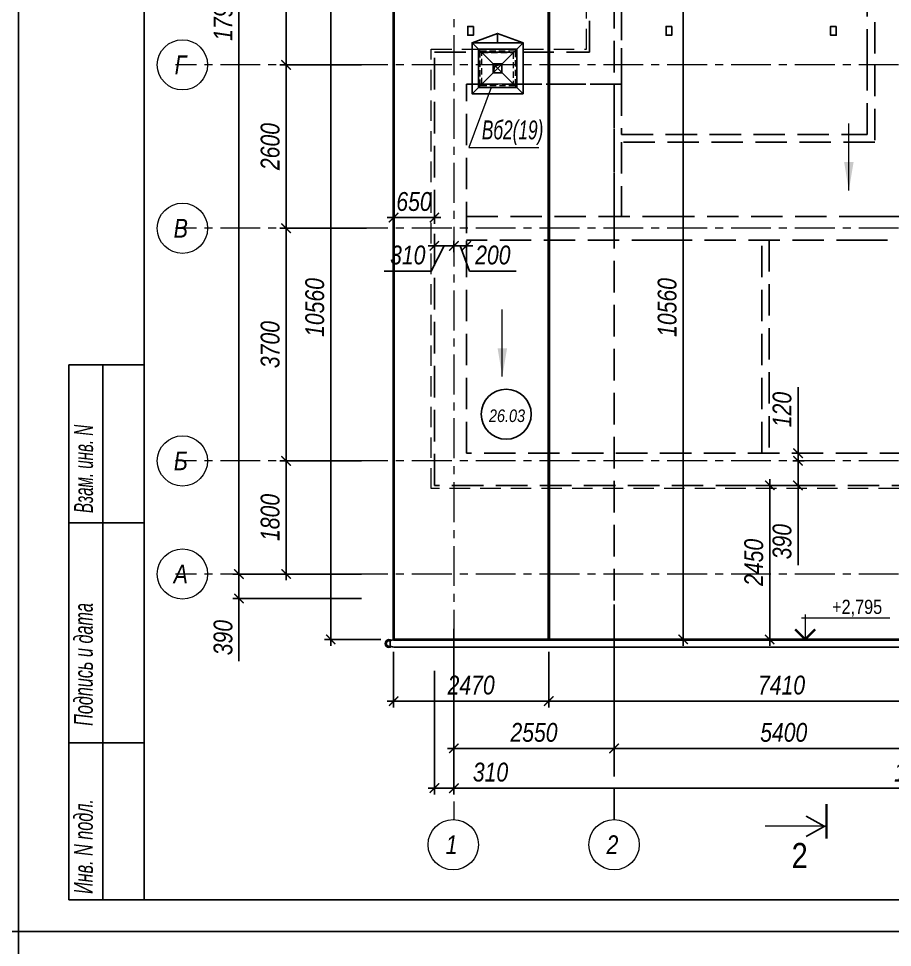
# Model space of a CAD drawing. Header units: millimetres. Extents: x 1582001 to 3303937, y 226471 to 491235.
# Drawn here: x 1708001 to 1721909, y 350400 to 365176 of the extents above; entities that cross this region are included whole.
import ezdxf
from ezdxf.enums import TextEntityAlignment as Align

# ---------------------------------------------------------------- set-up
doc = ezdxf.new("R2010")
doc.units = ezdxf.units.MM
for name, pattern in [('CENTER', [50.8, 31.75, -6.35, 6.35, -6.35]), ('DASHED', [0.75, 0.5, -0.25]), ('GOST2.303 4', [7, 5, -2, 0]), ('HIDDEN', [0.375, 0.25, -0.125])]:
    doc.linetypes.add(name, pattern=pattern)
doc.layers.get('Defpoints').update_dxf_attribs({"color": 255, "lineweight": 30})
for name, color, linetype, lineweight in [('A-Wall-G', 22, 'Continuous', 50), ('Кровля', 232, 'Continuous', 25), ('Надписи', 7, 'Continuous', 15), ('Оси', 251, 'CENTER', 9), ('Отметки', 123, 'Continuous', 18), ('Перегородки', 202, 'Continuous', 30), ('Размеры', 7, 'Continuous', 18), ('Стены несущие', 7, 'Continuous', 40), ('Текст-пояснений', 135, 'Continuous', 15), ('Утеплитель', 145, 'Continuous', 9)]:
    doc.layers.add(name, color=color, linetype=linetype, lineweight=lineweight)
doc.layers.add('Формуляр', color=138, linetype='Continuous')
doc.styles.add('-АР-', font='ARIALN.TTF', dxfattribs={"width": 0.98, "height": 300})
doc.styles.add('GOST 2.304', font='ARIALNI.TTF', dxfattribs={"width": 0.98, "height": 300})
doc.styles.add('RomanS', font='ARIALNI.TTF', dxfattribs={"width": 0.98, "height": 300})
doc.styles.add('style', font='ARIALNI.TTF', dxfattribs={"width": 0.98, "height": 300})
doc.styles.add('STYLE1', font='ARIALNI.TTF', dxfattribs={"height": 300})
doc.dimstyles.new('М100', dxfattribs={"dimtxt": 600, "dimasz": 150, "dimexe": 100, "dimexo": 200, "dimgap": 100, "dimtad": 1, "dimdec": 0, "dimtxsty": 'style', "dimblk": 'ARCHTICK', "dimcen": 150, "dimdle": 100, "dimclrt": 256, "dimadec": 0, "dimazin": 0, "dimtfac": 1, "dimtdec": 0, "dimtmove": 1, "dimatfit": 3, "dimldrblk": 'NONE', "dimfxl": 0, "dimarcsym": 0})

# ---------------------------------------------------------------- blocks, each defined once
blk = doc.blocks.new('_ArchTick')
at = {"color": 0, "linetype": 'ByBlock', "const_width": 0.15}
blk.add_lwpolyline([(-0.5, -0.5), (0.5, 0.5)], dxfattribs=at)
blk = doc.blocks.new('*D378')
at = {"layer": 'Defpoints', "color": 0, "lineweight": -3, "transparency": 16777216}
for p in [(1717479, 356056), (1722879, 355666), (1722879, 353566)]:
    blk.add_point(p, dxfattribs=at)
at = {"layer": 'Размеры', "color": 0, "lineweight": -2, "transparency": 16777216}
for p, q in [((1717479, 355856), (1717479, 353466)), ((1722879, 355466), (1722879, 353466)), ((1717379, 353566), (1722979, 353566))]:
    blk.add_line(p, q, dxfattribs=at)
at = {"layer": 'Размеры', "color": 0, "lineweight": -2, "transparency": 16777216, "xscale": 150, "yscale": 150, "zscale": 150, "rotation": 180}
blk.add_blockref('_ArchTick', (1717479, 353566), dxfattribs=at)
at = {"layer": 'Размеры', "color": 0, "lineweight": -2, "transparency": 16777216, "xscale": 150, "yscale": 150, "zscale": 150}
blk.add_blockref('_ArchTick', (1722879, 353566), dxfattribs=at)
at = {"layer": 'Размеры', "transparency": 16777216, "insert": (1720179, 353819), "char_height": 300, "attachment_point": 5, "style": 'style'}
blk.add_mtext('5400', dxfattribs=at)
blk = doc.blocks.new('_None')
blk = doc.blocks.new('*D381')
at = {"layer": 'Defpoints', "color": 0, "lineweight": -3, "transparency": 16777216}
for p in [(1714929, 355000), (1717479, 355000), (1717479, 353566)]:
    blk.add_point(p, dxfattribs=at)
at = {"layer": 'Размеры', "color": 0, "lineweight": -2, "transparency": 16777216}
for p, q in [((1714929, 354800), (1714929, 353466)), ((1717479, 354800), (1717479, 353466)), ((1714829, 353566), (1717579, 353566))]:
    blk.add_line(p, q, dxfattribs=at)
at = {"layer": 'Размеры', "color": 0, "lineweight": -2, "transparency": 16777216, "xscale": 150, "yscale": 150, "zscale": 150, "rotation": 180}
blk.add_blockref('_ArchTick', (1714929, 353566), dxfattribs=at)
at = {"layer": 'Размеры', "color": 0, "lineweight": -2, "transparency": 16777216, "xscale": 150, "yscale": 150, "zscale": 150}
blk.add_blockref('_ArchTick', (1717479, 353566), dxfattribs=at)
at = {"layer": 'Размеры', "transparency": 16777216, "insert": (1716204, 353819), "char_height": 300, "attachment_point": 5, "style": 'style'}
blk.add_mtext('2550', dxfattribs=at)
blk = doc.blocks.new('*D382')
at = {"layer": 'Defpoints', "color": 0, "lineweight": -3, "transparency": 16777216}
for p in [(1714929, 355666), (1729879, 355666), (1714929, 352934)]:
    blk.add_point(p, dxfattribs=at)
at = {"layer": 'Размеры', "color": 0, "lineweight": -2, "transparency": 16777216}
for p, q in [((1714929, 355466), (1714929, 352834)), ((1729879, 355466), (1729879, 352834)), ((1729979, 352934), (1714829, 352934))]:
    blk.add_line(p, q, dxfattribs=at)
at = {"layer": 'Размеры', "color": 0, "lineweight": -2, "transparency": 16777216, "xscale": 150, "yscale": 150, "zscale": 150, "rotation": 180}
blk.add_blockref('_ArchTick', (1714929, 352934), dxfattribs=at)
at = {"layer": 'Размеры', "color": 0, "lineweight": -2, "transparency": 16777216, "xscale": 150, "yscale": 150, "zscale": 150}
blk.add_blockref('_ArchTick', (1729879, 352934), dxfattribs=at)
at = {"layer": 'Размеры', "transparency": 16777216, "insert": (1722404, 353187), "char_height": 300, "attachment_point": 5, "style": 'style'}
blk.add_mtext('14950', dxfattribs=at)
blk = doc.blocks.new('*D383')
at = {"layer": 'Defpoints', "color": 0, "lineweight": -3, "transparency": 16777216}
for p in [(1714619, 355000), (1714929, 355000), (1714619, 352934)]:
    blk.add_point(p, dxfattribs=at)
at = {"layer": 'Размеры', "color": 0, "lineweight": -2, "transparency": 16777216}
for p, q in [((1714619, 354800), (1714619, 352834)), ((1714929, 354800), (1714929, 352834)), ((1715029, 352934), (1714519, 352934)), ((1715885, 352934), (1714929, 352934))]:
    blk.add_line(p, q, dxfattribs=at)
at = {"layer": 'Размеры', "color": 0, "lineweight": -2, "transparency": 16777216, "xscale": 150, "yscale": 150, "zscale": 150, "rotation": 180}
blk.add_blockref('_ArchTick', (1714619, 352934), dxfattribs=at)
at = {"layer": 'Размеры', "color": 0, "lineweight": -2, "transparency": 16777216, "xscale": 150, "yscale": 150, "zscale": 150}
blk.add_blockref('_ArchTick', (1714929, 352934), dxfattribs=at)
at = {"layer": 'Размеры', "transparency": 16777216, "insert": (1715512, 353187), "char_height": 300, "attachment_point": 5, "style": 'style'}
blk.add_mtext('310', dxfattribs=at)
blk = doc.blocks.new('*D385')
at = {"layer": 'Defpoints', "color": 0, "lineweight": -3, "transparency": 16777216}
for p in [(1713659, 364440), (1712259, 361840), (1713739, 361840)]:
    blk.add_point(p, dxfattribs=at)
at = {"layer": 'Размеры', "color": 0, "lineweight": -2, "transparency": 16777216}
for p, q in [((1712259, 364540), (1712259, 361740)), ((1713459, 364440), (1712159, 364440)), ((1713539, 361840), (1712159, 361840))]:
    blk.add_line(p, q, dxfattribs=at)
at = {"layer": 'Размеры', "color": 0, "lineweight": -2, "transparency": 16777216, "xscale": 150, "yscale": 150, "zscale": 150}
for p, rotation in [((1712259, 364440), 90), ((1712259, 361840), 270)]:
    blk.add_blockref('_ArchTick', p, dxfattribs=dict(at, rotation=rotation))
at = {"layer": 'Размеры', "transparency": 16777216, "insert": (1712006, 363140), "char_height": 300, "attachment_point": 5, "rotation": 90, "style": 'style'}
blk.add_mtext('2600', dxfattribs=at)
blk = doc.blocks.new('*D386')
at = {"layer": 'Defpoints', "color": 0, "lineweight": -3, "transparency": 16777216}
for p in [(1713739, 361840), (1712259, 358140), (1713659, 358140)]:
    blk.add_point(p, dxfattribs=at)
at = {"layer": 'Размеры', "color": 0, "lineweight": -2, "transparency": 16777216}
for p, q in [((1712259, 361940), (1712259, 358040)), ((1713539, 361840), (1712159, 361840)), ((1713459, 358140), (1712159, 358140))]:
    blk.add_line(p, q, dxfattribs=at)
at = {"layer": 'Размеры', "color": 0, "lineweight": -2, "transparency": 16777216, "xscale": 150, "yscale": 150, "zscale": 150}
for p, rotation in [((1712259, 361840), 90), ((1712259, 358140), 270)]:
    blk.add_blockref('_ArchTick', p, dxfattribs=dict(at, rotation=rotation))
at = {"layer": 'Размеры', "transparency": 16777216, "insert": (1712006, 359990), "char_height": 300, "attachment_point": 5, "rotation": 90, "style": 'style'}
blk.add_mtext('3700', dxfattribs=at)
blk = doc.blocks.new('*D387')
at = {"layer": 'Defpoints', "color": 0, "lineweight": -3, "transparency": 16777216}
for p in [(1713659, 358140), (1712259, 356340), (1713659, 356340)]:
    blk.add_point(p, dxfattribs=at)
at = {"layer": 'Размеры', "color": 0, "lineweight": -2, "transparency": 16777216}
for p, q in [((1712259, 358240), (1712259, 356240)), ((1713459, 358140), (1712159, 358140)), ((1713459, 356340), (1712159, 356340))]:
    blk.add_line(p, q, dxfattribs=at)
at = {"layer": 'Размеры', "color": 0, "lineweight": -2, "transparency": 16777216, "xscale": 150, "yscale": 150, "zscale": 150}
for p, rotation in [((1712259, 358140), 90), ((1712259, 356340), 270)]:
    blk.add_blockref('_ArchTick', p, dxfattribs=dict(at, rotation=rotation))
at = {"layer": 'Размеры', "transparency": 16777216, "insert": (1712006, 357240), "char_height": 300, "attachment_point": 5, "rotation": 90, "style": 'style'}
blk.add_mtext('1800', dxfattribs=at)
blk = doc.blocks.new('*D389')
at = {"layer": 'Defpoints', "color": 0, "lineweight": -3, "transparency": 16777216}
for p in [(1713669, 368140), (1712259, 364440), (1713659, 364440)]:
    blk.add_point(p, dxfattribs=at)
at = {"layer": 'Размеры', "color": 0, "lineweight": -2, "transparency": 16777216}
for p, q in [((1712259, 368240), (1712259, 364340)), ((1713469, 368140), (1712159, 368140)), ((1713459, 364440), (1712159, 364440))]:
    blk.add_line(p, q, dxfattribs=at)
at = {"layer": 'Размеры', "color": 0, "lineweight": -2, "transparency": 16777216, "xscale": 150, "yscale": 150, "zscale": 150}
for p, rotation in [((1712259, 368140), 90), ((1712259, 364440), 270)]:
    blk.add_blockref('_ArchTick', p, dxfattribs=dict(at, rotation=rotation))
at = {"layer": 'Размеры', "transparency": 16777216, "insert": (1712006, 366290), "char_height": 300, "attachment_point": 5, "rotation": 90, "style": 'style'}
blk.add_mtext('3700', dxfattribs=at)
blk = doc.blocks.new('*D391')
at = {"layer": 'Defpoints', "color": 0, "lineweight": -3, "transparency": 16777216}
for p in [(1713669, 374240), (1711509, 356340), (1713659, 356340)]:
    blk.add_point(p, dxfattribs=at)
at = {"layer": 'Размеры', "color": 0, "lineweight": -2, "transparency": 16777216}
for p, q in [((1711509, 374340), (1711509, 356240)), ((1713469, 374240), (1711409, 374240)), ((1713459, 356340), (1711409, 356340))]:
    blk.add_line(p, q, dxfattribs=at)
at = {"layer": 'Размеры', "color": 0, "lineweight": -2, "transparency": 16777216, "xscale": 150, "yscale": 150, "zscale": 150}
for p, rotation in [((1711509, 374240), 90), ((1711509, 356340), 270)]:
    blk.add_blockref('_ArchTick', p, dxfattribs=dict(at, rotation=rotation))
at = {"layer": 'Размеры', "transparency": 16777216, "insert": (1711256, 365290), "char_height": 300, "attachment_point": 5, "rotation": 90, "style": 'style'}
blk.add_mtext('17900', dxfattribs=at)
blk = doc.blocks.new('*D393')
at = {"layer": 'Defpoints', "color": 0, "lineweight": -3, "transparency": 16777216}
for p in [(1713659, 356340), (1711509, 355950), (1713659, 355950)]:
    blk.add_point(p, dxfattribs=at)
at = {"layer": 'Размеры', "color": 0, "lineweight": -2, "transparency": 16777216}
for p, q in [((1711509, 356440), (1711509, 355850)), ((1713459, 356340), (1711409, 356340)), ((1713459, 355950), (1711409, 355950)), ((1711509, 354955), (1711509, 355950))]:
    blk.add_line(p, q, dxfattribs=at)
at = {"layer": 'Размеры', "color": 0, "lineweight": -2, "transparency": 16777216, "xscale": 150, "yscale": 150, "zscale": 150}
for p, rotation in [((1711509, 356340), 90), ((1711509, 355950), 270)]:
    blk.add_blockref('_ArchTick', p, dxfattribs=dict(at, rotation=rotation))
at = {"layer": 'Размеры', "transparency": 16777216, "insert": (1711256, 355328), "char_height": 300, "attachment_point": 5, "rotation": 90, "style": 'style'}
blk.add_mtext('390', dxfattribs=at)
blk = doc.blocks.new('R-L')
at = {"color": 0, "linetype": 'Continuous'}
blk.add_line((0, 0), (0, -15), dxfattribs=at)
for points, const_width in [([(-3, 0), (5.5, 0)], 0.6), ([(-2.5, -5), (0, -0.5), (2.5, -5)], 0.4)]:
    blk.add_lwpolyline(points, dxfattribs=dict(at, const_width=const_width))
blk = doc.blocks.new('*D453')
at = {"layer": 'Defpoints', "color": 0, "lineweight": -3, "transparency": 16777216}
for p in [(1713969, 365860), (1712969, 355300), (1713969, 355300)]:
    blk.add_point(p, dxfattribs=at)
at = {"layer": 'Размеры', "color": 0, "lineweight": -2, "transparency": 16777216}
for p, q in [((1713769, 365860), (1712869, 365860)), ((1712969, 365960), (1712969, 355200)), ((1713769, 355300), (1712869, 355300))]:
    blk.add_line(p, q, dxfattribs=at)
at = {"layer": 'Размеры', "color": 0, "lineweight": -2, "transparency": 16777216, "xscale": 150, "yscale": 150, "zscale": 150}
for p, rotation in [((1712969, 365860), 90), ((1712969, 355300), 270)]:
    blk.add_blockref('_ArchTick', p, dxfattribs=dict(at, rotation=rotation))
at = {"layer": 'Размеры', "transparency": 16777216, "insert": (1712716, 360580), "char_height": 300, "attachment_point": 5, "rotation": 90, "style": 'style'}
blk.add_mtext('10560', dxfattribs=at)
blk = doc.blocks.new('*D455')
at = {"layer": 'Defpoints', "color": 0, "lineweight": -3, "transparency": 16777216}
for p in [(1716439, 365860), (1716439, 355300), (1718578, 355300)]:
    blk.add_point(p, dxfattribs=at)
at = {"layer": 'Размеры', "color": 0, "lineweight": -2, "transparency": 16777216}
for p, q in [((1716639, 365860), (1718678, 365860)), ((1718578, 365960), (1718578, 355200)), ((1716639, 355300), (1718678, 355300))]:
    blk.add_line(p, q, dxfattribs=at)
at = {"layer": 'Размеры', "color": 0, "lineweight": -2, "transparency": 16777216, "xscale": 150, "yscale": 150, "zscale": 150}
for p, rotation in [((1718578, 365860), 90), ((1718578, 355300), 270)]:
    blk.add_blockref('_ArchTick', p, dxfattribs=dict(at, rotation=rotation))
at = {"layer": 'Размеры', "transparency": 16777216, "insert": (1718325, 360580), "char_height": 300, "attachment_point": 5, "rotation": 90, "style": 'style'}
blk.add_mtext('10560', dxfattribs=at)
blk = doc.blocks.new('*D467')
at = {"layer": 'Defpoints', "color": 0, "lineweight": -3, "transparency": 16777216}
for p in [(1713969, 355300), (1716439, 355300), (1716439, 354318)]:
    blk.add_point(p, dxfattribs=at)
at = {"layer": 'Размеры', "color": 0, "lineweight": -2, "transparency": 16777216}
for p, q in [((1713969, 355100), (1713969, 354218)), ((1716439, 355100), (1716439, 354218)), ((1713869, 354318), (1716539, 354318))]:
    blk.add_line(p, q, dxfattribs=at)
at = {"layer": 'Размеры', "color": 0, "lineweight": -2, "transparency": 16777216, "xscale": 150, "yscale": 150, "zscale": 150, "rotation": 180}
blk.add_blockref('_ArchTick', (1713969, 354318), dxfattribs=at)
at = {"layer": 'Размеры', "color": 0, "lineweight": -2, "transparency": 16777216, "xscale": 150, "yscale": 150, "zscale": 150}
blk.add_blockref('_ArchTick', (1716439, 354318), dxfattribs=at)
at = {"layer": 'Размеры', "transparency": 16777216, "insert": (1715204, 354571), "char_height": 300, "attachment_point": 5, "style": 'style'}
blk.add_mtext('2470', dxfattribs=at)
blk = doc.blocks.new('*D468')
at = {"layer": 'Defpoints', "color": 0, "lineweight": -3, "transparency": 16777216}
for p in [(1716439, 355300), (1723849, 355300), (1723849, 354318)]:
    blk.add_point(p, dxfattribs=at)
at = {"layer": 'Размеры', "color": 0, "lineweight": -2, "transparency": 16777216}
for p, q in [((1716439, 355100), (1716439, 354218)), ((1723849, 355100), (1723849, 354218)), ((1716339, 354318), (1723949, 354318))]:
    blk.add_line(p, q, dxfattribs=at)
at = {"layer": 'Размеры', "color": 0, "lineweight": -2, "transparency": 16777216, "xscale": 150, "yscale": 150, "zscale": 150, "rotation": 180}
blk.add_blockref('_ArchTick', (1716439, 354318), dxfattribs=at)
at = {"layer": 'Размеры', "color": 0, "lineweight": -2, "transparency": 16777216, "xscale": 150, "yscale": 150, "zscale": 150}
blk.add_blockref('_ArchTick', (1723849, 354318), dxfattribs=at)
at = {"layer": 'Размеры', "transparency": 16777216, "insert": (1720144, 354571), "char_height": 300, "attachment_point": 5, "style": 'style'}
blk.add_mtext('7410', dxfattribs=at)
blk = doc.blocks.new('*D426')
at = {"layer": 'Defpoints', "color": 0, "lineweight": -3, "transparency": 16777216}
for p in [(1713969, 362618), (1714619, 362618), (1713969, 362010)]:
    blk.add_point(p, dxfattribs=at)
at = {"layer": 'Размеры', "color": 0, "lineweight": -2, "transparency": 16777216}
for p, q in [((1713969, 362418), (1713969, 361910)), ((1714619, 362418), (1714619, 361910)), ((1714719, 362010), (1713869, 362010))]:
    blk.add_line(p, q, dxfattribs=at)
at = {"layer": 'Размеры', "color": 0, "lineweight": -2, "transparency": 16777216, "xscale": 150, "yscale": 150, "zscale": 150, "rotation": 180}
blk.add_blockref('_ArchTick', (1713969, 362010), dxfattribs=at)
at = {"layer": 'Размеры', "color": 0, "lineweight": -2, "transparency": 16777216, "xscale": 150, "yscale": 150, "zscale": 150}
blk.add_blockref('_ArchTick', (1714619, 362010), dxfattribs=at)
at = {"layer": 'Размеры', "transparency": 16777216, "insert": (1714294, 362264), "char_height": 300, "attachment_point": 5, "style": 'style'}
blk.add_mtext('650', dxfattribs=at)
blk = doc.blocks.new('*D469')
at = {"layer": 'Defpoints', "color": 0, "lineweight": -3, "transparency": 16777216}
for p in [(1714619, 361840), (1714929, 361840), (1714619, 361560)]:
    blk.add_point(p, dxfattribs=at)
at = {"layer": 'Размеры', "color": 0, "lineweight": -2, "transparency": 16777216}
for p, q in [((1714619, 361640), (1714619, 361460)), ((1714929, 361640), (1714929, 361460)), ((1715029, 361560), (1714519, 361560)), ((1714774, 361560), (1714568, 361160)), ((1714568, 361160), (1713822, 361160))]:
    blk.add_line(p, q, dxfattribs=at)
at = {"layer": 'Размеры', "color": 0, "lineweight": -2, "transparency": 16777216, "xscale": 150, "yscale": 150, "zscale": 150, "rotation": 180}
blk.add_blockref('_ArchTick', (1714619, 361560), dxfattribs=at)
at = {"layer": 'Размеры', "color": 0, "lineweight": -2, "transparency": 16777216, "xscale": 150, "yscale": 150, "zscale": 150}
blk.add_blockref('_ArchTick', (1714929, 361560), dxfattribs=at)
at = {"layer": 'Размеры', "transparency": 16777216, "insert": (1714195, 361413), "char_height": 300, "attachment_point": 5, "style": 'style'}
blk.add_mtext('310', dxfattribs=at)
blk = doc.blocks.new('*D470')
at = {"layer": 'Defpoints', "color": 0, "lineweight": -3, "transparency": 16777216}
for p in [(1714929, 361840), (1715129, 361840), (1715129, 361560)]:
    blk.add_point(p, dxfattribs=at)
at = {"layer": 'Размеры', "color": 0, "lineweight": -2, "transparency": 16777216}
for p, q in [((1714929, 361640), (1714929, 361460)), ((1715129, 361640), (1715129, 361460)), ((1714829, 361560), (1715229, 361560)), ((1715029, 361560), (1715177, 361160)), ((1715177, 361160), (1715922, 361160))]:
    blk.add_line(p, q, dxfattribs=at)
at = {"layer": 'Размеры', "color": 0, "lineweight": -2, "transparency": 16777216, "xscale": 150, "yscale": 150, "zscale": 150, "rotation": 180}
blk.add_blockref('_ArchTick', (1714929, 361560), dxfattribs=at)
at = {"layer": 'Размеры', "color": 0, "lineweight": -2, "transparency": 16777216, "xscale": 150, "yscale": 150, "zscale": 150}
blk.add_blockref('_ArchTick', (1715129, 361560), dxfattribs=at)
at = {"layer": 'Размеры', "transparency": 16777216, "insert": (1715549, 361413), "char_height": 300, "attachment_point": 5, "style": 'style'}
blk.add_mtext('200', dxfattribs=at)
blk = doc.blocks.new('*D449')
at = {"layer": 'Defpoints', "color": 0, "lineweight": -3, "transparency": 16777216}
for p in [(1719349, 357750), (1719349, 355300), (1719956, 355300)]:
    blk.add_point(p, dxfattribs=at)
at = {"layer": 'Размеры', "color": 0, "lineweight": -2, "transparency": 16777216}
for p, q in [((1719549, 357750), (1720056, 357750)), ((1719956, 357850), (1719956, 355200)), ((1719549, 355300), (1720056, 355300))]:
    blk.add_line(p, q, dxfattribs=at)
at = {"layer": 'Размеры', "color": 0, "lineweight": -2, "transparency": 16777216, "xscale": 150, "yscale": 150, "zscale": 150}
for p, rotation in [((1719956, 357750), 90), ((1719956, 355300), 270)]:
    blk.add_blockref('_ArchTick', p, dxfattribs=dict(at, rotation=rotation))
at = {"layer": 'Размеры', "transparency": 16777216, "insert": (1719703, 356525), "char_height": 300, "attachment_point": 5, "rotation": 90, "style": 'style'}
blk.add_mtext('2450', dxfattribs=at)
blk = doc.blocks.new('*D450')
at = {"layer": 'Defpoints', "color": 0, "lineweight": -3, "transparency": 16777216}
for p in [(1720126, 358140), (1720126, 357750), (1720406, 357750)]:
    blk.add_point(p, dxfattribs=at)
at = {"layer": 'Размеры', "color": 0, "lineweight": -2, "transparency": 16777216}
for p, q in [((1720406, 358240), (1720406, 357650)), ((1720326, 358140), (1720506, 358140)), ((1720326, 357750), (1720506, 357750)), ((1720406, 356481), (1720406, 357750))]:
    blk.add_line(p, q, dxfattribs=at)
at = {"layer": 'Размеры', "color": 0, "lineweight": -2, "transparency": 16777216, "xscale": 150, "yscale": 150, "zscale": 150}
for p, rotation in [((1720406, 358140), 90), ((1720406, 357750), 270)]:
    blk.add_blockref('_ArchTick', p, dxfattribs=dict(at, rotation=rotation))
at = {"layer": 'Размеры', "transparency": 16777216, "insert": (1720153, 356855), "char_height": 300, "attachment_point": 5, "rotation": 90, "style": 'style'}
blk.add_mtext('390', dxfattribs=at)
blk = doc.blocks.new('*D451')
at = {"layer": 'Defpoints', "color": 0, "lineweight": -3, "transparency": 16777216}
for p in [(1720126, 358260), (1720406, 358260), (1720126, 358140)]:
    blk.add_point(p, dxfattribs=at)
at = {"layer": 'Размеры', "color": 0, "lineweight": -2, "transparency": 16777216}
for p, q in [((1720406, 359314), (1720406, 358260)), ((1720406, 358260), (1720406, 358410)), ((1720326, 358260), (1720506, 358260)), ((1720406, 358140), (1720406, 358260)), ((1720406, 358140), (1720406, 358260)), ((1720326, 358140), (1720506, 358140)), ((1720406, 358140), (1720406, 357990))]:
    blk.add_line(p, q, dxfattribs=at)
at = {"layer": 'Размеры', "color": 0, "lineweight": -2, "transparency": 16777216, "xscale": 150, "yscale": 150, "zscale": 150}
for p, rotation in [((1720406, 358260), 270), ((1720406, 358140), 90)]:
    blk.add_blockref('_ArchTick', p, dxfattribs=dict(at, rotation=rotation))
at = {"layer": 'Размеры', "transparency": 16777216, "insert": (1720153, 358956), "char_height": 300, "attachment_point": 5, "rotation": 90, "style": 'style'}
blk.add_mtext('120', dxfattribs=at)
blk = doc.blocks.new('площадь кровли')
at = {"layer": 'Кровля', "color": 213}
blk.add_circle((0, 0), 397, dxfattribs=at)
at = {"layer": 'Кровля', "color": 213, "style": 'RomanS'}
blk.add_attdef('NUMBER', text='', height=200, dxfattribs=at).set_placement((0, 0), align=Align.MIDDLE)
blk = doc.blocks.new('*U10')
at = {"color": 0, "linetype": 'Continuous', "lineweight": -2}
for p, q in [((24, 4.5), (5.2, 4.5)), ((6, 5.3), (6, 0)), ((9, 0), (0, 0)), ((0, 0), (6, 0))]:
    blk.add_line(p, q, dxfattribs=at)
at = {"color": 0, "linetype": 'Continuous', "lineweight": -2, "const_width": 0.5}
blk.add_lwpolyline([(3.88, 2.12), (6, 0), (8.12, 2.12)], dxfattribs=at)
at = {"color": 0, "linetype": 'Continuous', "lineweight": -2, "style": '-АР-', "flags": 8}
blk.add_attdef('OTMETKA', text='', height=3, dxfattribs=at).set_placement((17.03, 4.5), align=Align.BOTTOM_CENTER)
blk.add_attdef('FLOOR', text='', height=3, dxfattribs=at).set_placement((17, 3.5), align=Align.TOP_CENTER)

msp = doc.modelspace()

# ---------------------------------------------------------------- linework, layer by layer
at = {"color": 0, "lineweight": -3, "ltscale": 100}
for points in [[(1715624.7, 364791), (1715624.7, 364891), (1715624.7, 364941), (1715218.8, 364791), (1716030.6, 364791), (1715624.7, 364941)], [(1715218.8, 364791), (1716030.6, 363979.2)], [(1716030.6, 364791), (1715218.8, 363979.2)]]:
    msp.add_lwpolyline(points, dxfattribs=at)
at = {"ltscale": 100}
msp.add_lwpolyline([(1715554.7, 364315.1), (1715582.5, 364420.1), (1715694.7, 364455.1)], dxfattribs=at)
at = {"layer": 'A-Wall-G', "color": 0, "lineweight": -3, "ltscale": 100}
msp.add_lwpolyline([(1715218.8, 364791), (1716030.6, 364791), (1716030.6, 363979.2), (1715218.8, 363979.2)], close=True, dxfattribs=at)
at = {"layer": 'A-Wall-G', "lineweight": -3, "ltscale": 100}
msp.add_lwpolyline([(1715318.8, 364691), (1715930.6, 364691), (1715930.6, 364079.2), (1715318.8, 364079.2)], close=True, dxfattribs=at)
at = {"layer": 'Кровля', "color": 51}
for p, q in [((1713915.1, 355192.5), (1713914.4, 355276)), ((1713970, 355300.1), (1723849, 355300.1)), ((1713971, 355173.9), (1723849, 355173.9))]:
    msp.add_line(p, q, dxfattribs=at)
at = {"layer": 'Кровля'}
msp.add_lwpolyline([(1713969, 365860.1), (1713969, 355300.1), (1723849, 355300.1), (1723849, 359441.7), (1727289, 363200.1), (1728214.7, 362300.1), (1730729, 362300.1), (1730729, 365860.1), (1713969, 365860.1)], dxfattribs=at)
at = {"layer": 'Кровля', "lineweight": 40}
for points in [[(1716439, 365860.1), (1713969, 365860.1), (1713969, 355300.1), (1716439, 355300.1), (1716439, 365860.1)], [(1730729, 365860.1), (1716439, 365860.1), (1716439, 355300.1), (1723849, 355300.1), (1723849, 359441.7), (1727289, 363200.1)]]:
    msp.add_lwpolyline(points, dxfattribs=at)
at = {"layer": 'Кровля', "color": 51}
for points in [[(1715239.2, 365051.1), (1715149.2, 365051.1), (1715149.2, 364912.1), (1715239.2, 364912.1)], [(1718397.6, 365051.1), (1718307.6, 365051.1), (1718307.6, 364912.1), (1718397.6, 364912.1)], [(1721013.5, 365051.1), (1720923.5, 365051.1), (1720923.5, 364912.1), (1721013.5, 364912.1)]]:
    msp.add_lwpolyline(points, close=True, dxfattribs=at)
for points in [[(1713914.4, 355276), (1713970, 355300.1)], [(1713915.1, 355192.5), (1713970, 355173.9)]]:
    msp.add_lwpolyline(points, dxfattribs=at)
for radius, start, end in [(62.5, 54.11618, 308.43599), (45, 68.5574, 292.41801)]:
    msp.add_arc((1713897.9, 355234.1), radius, start, end, dxfattribs=at)
at = {"layer": 'Надписи'}
msp.add_lwpolyline([(1715520.3, 364079.2), (1715167.1, 363123.5), (1716279.1, 363123.5)], dxfattribs=at)
at = {"layer": 'Оси', "ltscale": 20}
for p, q in [((1714929, 378120.8), (1714929, 352434)), ((1734199, 364440.1), (1710499, 364440.1)), ((1734199, 361840.1), (1710499, 361840.1)), ((1734199, 358140.1), (1710499, 358140.1)), ((1734199, 356340.1), (1710499, 356340.1))]:
    msp.add_line(p, q, dxfattribs=at)
at = {"layer": 'Оси', "linetype": 'Continuous', "ltscale": 100}
for centre in [(1710609, 364440.1), (1710609, 364440.1), (1710609, 361840.1), (1710609, 361840.1), (1710609, 358140.1), (1710609, 358140.1), (1710609, 356340.1), (1710609, 356340.1), (1714919, 352034), (1714919, 352034), (1717479, 352034), (1717479, 352034)]:
    msp.add_circle(centre, 400, dxfattribs=at)
at = {"layer": 'Перегородки', "color": 0, "linetype": 'GOST2.303 4', "lineweight": -3, "ltscale": 100}
for p, q in [((1717479, 378120.8), (1717479, 352434)), ((1721509, 364510.1), (1721509, 365820.1)), ((1714619, 364640.1), (1717089, 364640.1)), ((1721509, 363330.1), (1721509, 364510.1)), ((1721509, 364510.1), (1721509, 364510.1)), ((1717599, 364130.1), (1715129, 364130.1)), ((1717479, 362030.1), (1717479, 364130.1)), ((1717599, 364130.1), (1717599, 363330.1)), ((1717599, 363330.1), (1721509, 363330.1)), ((1715129, 362030.1), (1718259, 362030.1)), ((1718259, 362030.1), (1721519, 362030.1)), ((1721519, 362030.1), (1724629, 362030.1)), ((1718259, 361650.1), (1715129, 361650.1)), ((1721519, 361650.1), (1718259, 361650.1)), ((1724629, 361650.1), (1721519, 361650.1))]:
    msp.add_line(p, q, dxfattribs=at)
at = {"layer": 'Перегородки', "color": 0, "lineweight": -3}
for p, q in [((1715554.7, 364455.1), (1715694.7, 364455.1)), ((1715554.7, 364455.1), (1715554.7, 364315.1)), ((1715694.7, 364455.1), (1715694.7, 364315.1)), ((1715554.7, 364315.1), (1715694.7, 364315.1))]:
    msp.add_line(p, q, dxfattribs=at)
at = {"layer": 'Перегородки', "lineweight": -3}
msp.add_line((1717479, 364130.1), (1717599, 364130.1), dxfattribs=at)
at = {"layer": 'Перегородки', "color": 0, "linetype": 'GOST2.303 4', "lineweight": -3, "ltscale": 100}
for points in [[(1717089, 371630.1), (1723059, 371630.1), (1723059, 370340.1), (1724499, 370340.1), (1724499, 374630.1), (1730079, 374630.1), (1730079, 355950.1), (1724499, 355950.1), (1724499, 357750.1), (1714619, 357750.1), (1714619, 364640.1), (1717089, 364640.1), (1717089, 371630.1)], [(1717599, 371120.1), (1722549, 371120.1), (1722549, 369830.1), (1725009, 369830.1), (1725009, 374120.1), (1729569, 374120.1), (1729569, 356460.1), (1725009, 356460.1), (1725009, 358260.1), (1715129, 358260.1), (1715129, 364130.1), (1717599, 364130.1), (1717599, 371120.1)], [(1722549, 368140.1), (1722669, 368140.1), (1722669, 365820.1), (1721629, 365820.1), (1721629, 364440.1)], [(1721629, 364440.1), (1721629, 363210.1), (1717599, 363210.1), (1717599, 362030.1)]]:
    msp.add_lwpolyline(points, dxfattribs=at)
msp.add_lwpolyline([(1719829, 361650.1), (1719949, 361650.1), (1719949, 358260.1), (1719829, 358260.1)], close=True, dxfattribs=at)
at = {"layer": 'Размеры', "linetype": 'DASHED', "ltscale": 200}
for points in [[(1715346.7, 364663.1), (1715902.6, 364663.1), (1715902.6, 364107.2), (1715346.7, 364107.2)], [(1715374.7, 364635.1), (1715874.7, 364635.1), (1715874.7, 364135.1), (1715374.7, 364135.1)]]:
    msp.add_lwpolyline(points, close=True, dxfattribs=at)
at = {"layer": 'Стены несущие', "lineweight": -3}
for p, q in [((1717089, 364640.1), (1717089, 364705.1)), ((1717599, 364705.1), (1717599, 364130.1)), ((1720729, 357750.1), (1719309, 357750.1))]:
    msp.add_line(p, q, dxfattribs=at)
at = {"layer": 'Текст-пояснений', "color": 0, "linetype": 'Continuous', "ltscale": 2}
for p, q in [((1721215.4, 362442.2), (1721215.4, 363508.2)), ((1715700.1, 359481.9), (1715700.1, 360548))]:
    msp.add_line(p, q, dxfattribs=at)
for points in [[(1721215.4, 362442.2), (1721140, 362892.8), (1721290.8, 362892.8)], [(1715700.1, 359481.9), (1715624.7, 359932.6), (1715775.5, 359932.6)]]:
    msp.add_solid(points, dxfattribs=at)
at = {"layer": 'Утеплитель', "linetype": 'HIDDEN', "ltscale": 1300}
msp.add_lwpolyline([(1717039, 371680.1), (1723109, 371680.1), (1723109, 370390.1), (1724449, 370390.1), (1724449, 374680.1), (1730129, 374680.1), (1730129, 355900.1), (1724449, 355900.1), (1724449, 357700.1), (1714569, 357700.1), (1714569, 364690.1), (1717039, 364690.1), (1717039, 371680.1)], dxfattribs=at)
at = {"layer": 'Утеплитель'}
msp.add_lwpolyline([(1716210.7, 364685.1), (1716210.7, 364685.1)], dxfattribs=at)
at = {"layer": 'Формуляр'}
for p, q in [((1708800.7, 351154.9), (1708800.7, 359667.1)), ((1710000.7, 359667.1), (1708800.7, 359667.1)), ((1709340.1, 351154.9), (1709340.1, 359667.1)), ((1710000.7, 357154.9), (1708800.7, 357154.9)), ((1710000.7, 353654.9), (1708800.7, 353654.9)), ((1710000.7, 353654.9), (1708800.7, 353654.9)), ((1710000.7, 351154.9), (1708800.7, 351154.9))]:
    msp.add_line(p, q, dxfattribs=at)
at = {"layer": 'Формуляр', "color": 0}
for points in [[(1666000.8, 380354.9), (1708000.7, 380354.9), (1708000.7, 350654.9), (1666000.8, 350654.9)], [(1710000.7, 351154.9), (1710000.7, 379844.8), (1749500.6, 379844.8), (1749500.6, 351154.9)]]:
    msp.add_lwpolyline(points, close=True, dxfattribs=at)
at = {"layer": 'Формуляр'}
for points in [[(1708000.7, 380354.9), (1750000.6, 380354.9), (1750000.6, 350654.9), (1708000.7, 350654.9)], [(1708000.7, 350654.9), (1750000.6, 350654.9), (1750000.6, 320955), (1708000.7, 320955)]]:
    msp.add_lwpolyline(points, close=True, dxfattribs=at)

# ---------------------------------------------------------------- block references
ref = msp.add_blockref('площадь кровли', (1715762.7, 358882))
ref.add_attrib('NUMBER', '26.03', dxfattribs={"layer": 'Кровля', "color": 213, "height": 200, "style": 'RomanS'}).set_placement((1715774.3, 358858), align=Align.MIDDLE)
at = {"layer": 'Оси', "linetype": 'Continuous', "xscale": -65, "yscale": 65, "zscale": 65, "rotation": 270}
msp.add_blockref('R-L', (1720859, 352326.5), dxfattribs=at)
msp.add_blockref('R-L', (1720859, 352326.5), dxfattribs=at)
msp.add_blockref('R-L', (1720859, 352326.5), dxfattribs=at)
msp.add_blockref('R-L', (1720859, 352326.5), dxfattribs=at)
at = {"layer": 'Отметки', "color": 0, "ltscale": 100, "xscale": 75, "yscale": 75, "zscale": 75}
msp.add_blockref('*U10', (1720070.2, 355300.1), dxfattribs=at).add_auto_attribs({'OTMETKA': '+2,795'})

# ---------------------------------------------------------------- texts
at = {"layer": 'Надписи', "insert": (1715863.8, 363360), "char_height": 300, "width": 3607.392, "attachment_point": 5, "style": 'STYLE1'}
msp.add_mtext('{\\W0.8;Вб2(19)}', dxfattribs=at)
at = {"layer": 'Оси', "linetype": 'Continuous', "ltscale": 100, "style": 'GOST 2.304'}
for s, p in [('Г', (1710582.6, 364440.1)), ('В', (1710582.6, 361840.1)), ('Б', (1710582.6, 358140.1)), ('А', (1710582.6, 356340.1)), ('1', (1714892.6, 352034)), ('2', (1717452.6, 352034))]:
    msp.add_text(s, height=297.2, dxfattribs=at).set_placement(p, align=Align.MIDDLE_CENTER)
at = {"layer": 'Оси', "linetype": 'Continuous', "style": '-АР-'}
msp.add_text('2', height=400, dxfattribs=at).set_placement((1720305.8, 351661.8))
at = {"layer": 'Формуляр', "linetype": 'Continuous', "style": 'STYLE1'}
for s, width, p in [('Взам. инв. N', 0.7, (1709184.6, 357310.4)), ('Подпись и дата', 0.75, (1709181.8, 353924.8)), ('Инв. N подл.', 0.75, (1709181.8, 351251.3))]:
    msp.add_text(s, height=300, rotation=90, dxfattribs=dict(at, width=width)).set_placement(p)

# ---------------------------------------------------------------- dimensions: what is measured, and where the dimension line sits
at = {"layer": 'Размеры'}
for base, p1, p2, override, picture, middle in [((1711509, 356340.1), (1713669, 374240.1), (1713659, 356340.1), {"dimtxt": 250, "dimlfac": 1, "dimtxsty": 'style', "dimblk1": 'ArchTick', "dimblk2": 'ArchTick', "dimsah": 1, "dimtolj": 0}, '*D391', (1711255.8, 365290.1)), ((1712259, 364440.1), (1713669, 368140.1), (1713659, 364440.1), {"dimtxt": 250}, '*D389', (1712005.8, 366290.1)), ((1712969.3, 355300.1), (1713969, 365860.1), (1713969, 355300.1), {"dimtxt": 250, "dimlfac": 1, "dimtxsty": 'style', "dimblk1": 'ArchTick', "dimblk2": 'ArchTick', "dimsah": 1, "dimtolj": 0}, '*D453', (1712716.1, 360580.1)), ((1718578, 355300.1), (1716439, 365860.1), (1716439, 355300.1), {"dimtxt": 250, "dimlfac": 1, "dimtxsty": 'style', "dimblk1": 'ArchTick', "dimblk2": 'ArchTick', "dimsah": 1, "dimtolj": 0}, '*D455', (1718324.9, 360580.1)), ((1712259, 361840.1), (1713659, 364440.1), (1713739, 361840.1), {"dimtxt": 250}, '*D385', (1712005.8, 363140.1)), ((1712259, 358140.1), (1713739, 361840.1), (1713659, 358140.1), {"dimtxt": 250}, '*D386', (1712005.8, 359990.1)), ((1712259, 356340.1), (1713659, 358140.1), (1713659, 356340.1), {"dimtxt": 250}, '*D387', (1712005.8, 357240.1)), ((1719956, 355300.1), (1719348.6, 357750.1), (1719348.6, 355300.1), {"dimtxt": 250}, '*D449', (1719702.8, 356525.1))]:
    dim = msp.add_linear_dim(base=base, p1=p1, p2=p2, angle=90, dimstyle='М100', override=override, dxfattribs=at)
    dim.commit()
    dim.dimension.update_dxf_attribs({"geometry": picture, "text_midpoint": middle})
for base, p1, p2, picture, middle in [((1713969, 362010.4), (1714619, 362617.8), (1713969, 362617.8), '*D426', (1714294, 362010.4)), ((1714619, 361560.2), (1714929, 361840.1), (1714619, 361840.1), '*D469', (1714468.4, 361160.2)), ((1715129, 361560.2), (1714929, 361840.1), (1715129, 361840.1), '*D470', (1715276.8, 361160.2)), ((1714619, 352934), (1714929, 355000.1), (1714619, 355000.1), '*D383', (1715512.1, 352934))]:
    dim = msp.add_linear_dim(base=base, p1=p1, p2=p2, dimstyle='М100', override={"dimtxt": 250}, dxfattribs=at)
    dim.commit()
    dim.dimension.update_dxf_attribs({"geometry": picture, "text_midpoint": middle, "dimtype": 160})
for base, p1, p2, override, picture, middle in [((1720406.1, 358260.1), (1720126.2, 358140.1), (1720126.2, 358260.1), {"dimtxt": 250, "dimlfac": 1, "dimtxsty": 'style', "dimblk1": 'ArchTick', "dimblk2": 'ArchTick', "dimsah": 1, "dimtolj": 0}, '*D451', (1720406.1, 358956.2)), ((1720406.1, 357750.1), (1720126.2, 358140.1), (1720126.2, 357750.1), {"dimtxt": 250}, '*D450', (1720406.1, 356854.6)), ((1711509, 355950.1), (1713659, 356340.1), (1713659, 355950.1), {"dimtxt": 250}, '*D393', (1711510, 355328.3))]:
    dim = msp.add_linear_dim(base=base, p1=p1, p2=p2, angle=90, dimstyle='М100', override=override, dxfattribs=at)
    dim.commit()
    dim.dimension.update_dxf_attribs({"geometry": picture, "text_midpoint": middle, "dimtype": 160})
for base, p1, p2, override, picture, middle in [((1722879, 353565.9), (1717479, 356055.9), (1722879, 355665.9), {"dimtxt": 250}, '*D378', (1720179, 353819)), ((1714929, 352934), (1729879, 355665.9), (1714929, 355665.9), {"dimtxt": 250, "dimlfac": 1, "dimtxsty": 'style', "dimblk1": 'ArchTick', "dimblk2": 'ArchTick', "dimsah": 1, "dimtolj": 0}, '*D382', (1722404, 353187.2)), ((1716439, 354317.6), (1713969, 355300.1), (1716439, 355300.1), {"dimtxt": 250}, '*D467', (1715204, 354570.8)), ((1723849, 354317.6), (1716439, 355300.1), (1723849, 355300.1), {"dimtxt": 250}, '*D468', (1720144, 354570.8)), ((1717479, 353565.9), (1714929, 355000.1), (1717479, 355000.1), {"dimtxt": 250}, '*D381', (1716204, 353819))]:
    dim = msp.add_linear_dim(base=base, p1=p1, p2=p2, dimstyle='М100', override=override, dxfattribs=at)
    dim.commit()
    dim.dimension.update_dxf_attribs({"geometry": picture, "text_midpoint": middle})

doc.saveas('drawing.dxf')
